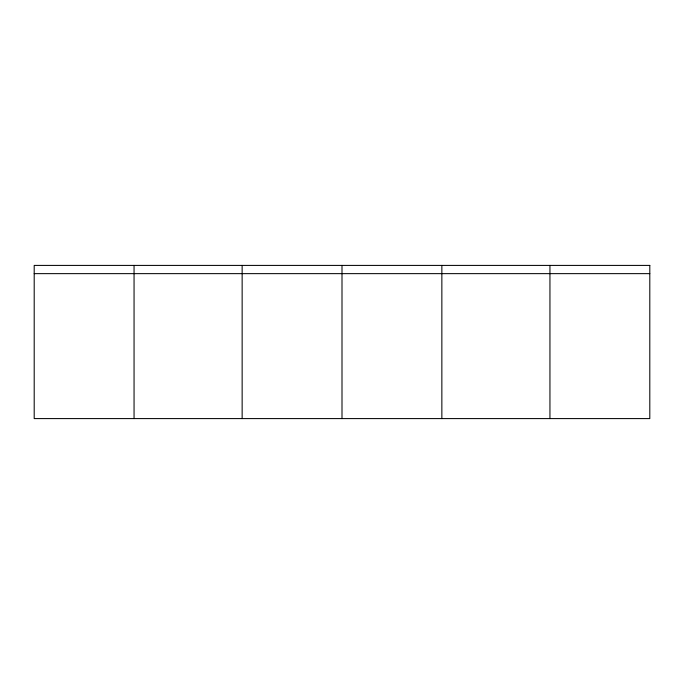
<?xml version="1.0" encoding="UTF-8"?>
<svg xmlns="http://www.w3.org/2000/svg" width="684" height="684" viewBox="0 0 684 684"><rect width="100%" height="100%" fill="white"/><g stroke="black" fill="none" stroke-linecap="round" stroke-linejoin="round"><path stroke-width="1.03" d="M34.2 273.643L649.8 273.643M549.945 265.409L549.945 418.591M441.855 265.409L441.855 418.591M342 265.409L342 418.591M242.145 265.409L242.145 418.591M134.055 265.409L134.055 418.591M649.8 265.409L34.2 265.409L34.2 418.591L649.8 418.591L649.8 265.409"/></g></svg>
